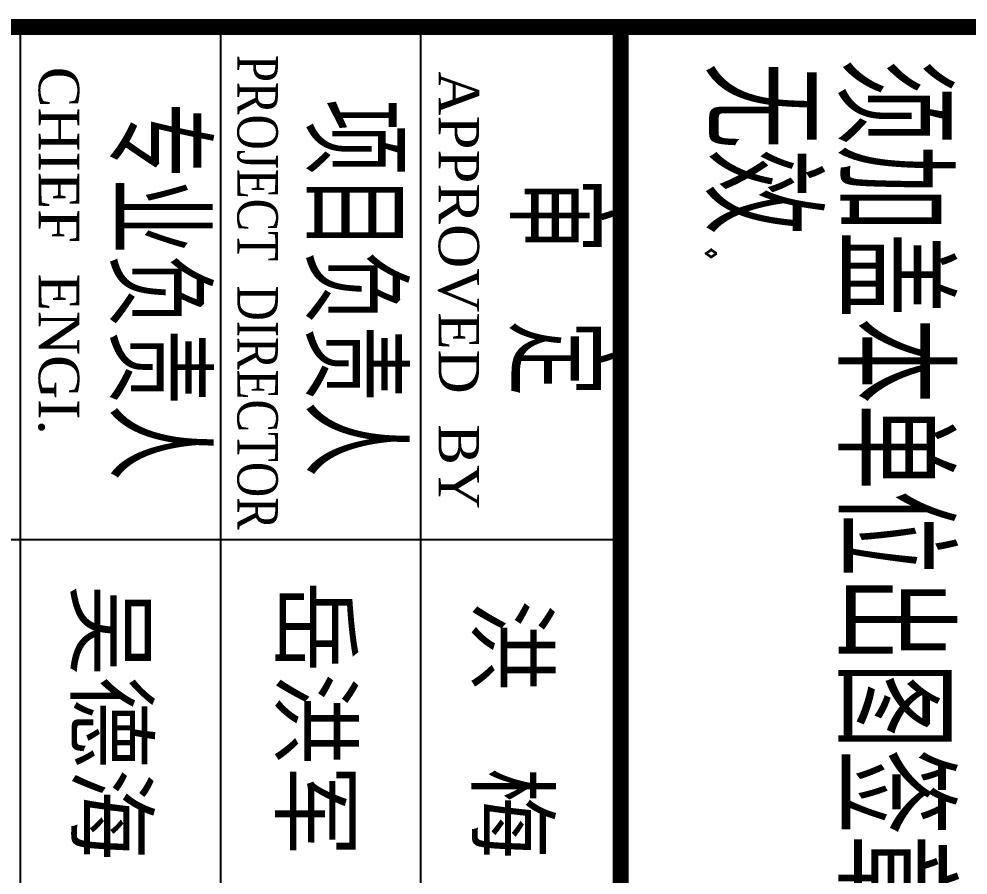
# Model space of a CAD drawing. Extents: x 14207793 to 14719554, y -1675802 to -1228715.
# Drawn here: x 14288983 to 14293207, y -1459948 to -1456137 of the extents above; entities that cross this region are included whole.
import ezdxf

# ---------------------------------------------------------------- set-up
doc = ezdxf.new("R2010")
doc.units = 0
doc.header["$LTSCALE"] = 500
doc.header["$MEASUREMENT"] = 0
doc.layers.get('0').update_dxf_attribs({"linetype": 'CONTINUOUS'})
doc.layers.add('PUB_TITLE', color=4, linetype='CONTINUOUS')
doc.styles.add('GHF', font='TIMES.TTF')
doc.styles.add('HZ', font='txt', dxfattribs={"width": 0.8, "bigfont": 'hztxt'})

msp = doc.modelspace()

# ---------------------------------------------------------------- linework, layer by layer
at = {"color": 4, "const_width": 71.27}
msp.add_lwpolyline([(14291661.7, -1462172.5), (14291661.7, -1456172.5), (14320405, -1456172.5), (14320405, -1462172.5)], close=True, dxfattribs=at)
at = {"layer": 'PUB_TITLE'}
for p, q in [((14288989.24, -1456172.5), (14288989.24, -1462172.5, -1200)), ((14289880.06, -1456172.5), (14289880.06, -1462172.5, -1200)), ((14290770.88, -1456172.5), (14290770.88, -1462172.5, -1200)), ((14291681.98, -1458455.9, -1200), (14284553.35, -1458455.9, -1200))]:
    msp.add_line(p, q, dxfattribs=at)
at = {"layer": 'PUB_TITLE', "const_width": 71.27}
msp.add_lwpolyline([(14291661.7, -1456172.5), (14291661.7, -1462172.5), (14284535.14, -1462172.5), (14284535.14, -1456172.5)], close=True, dxfattribs=at)

# ---------------------------------------------------------------- texts
at = {"color": 2, "width": 0.8}
for s, height, style, p in [('PROJECT  DIRECTOR', 180, 'GHF', (14289955.69, -1456296.38)), ('项目负责人', 420, 'HZ', (14290260.46, -1456495.28, -2400)), ('专业负责人', 420, 'HZ', (14289388.1, -1456510.65, -2400)), ('审 定', 420, 'HZ', (14291166.92, -1456844.15, -2400))]:
    msp.add_text(s, height=height, rotation=270, dxfattribs=dict(at, style=style)).set_placement(p)
at = {"color": 2, "style": 'GHF'}
for s, height, p in [('CHIEF  ENGI.', 180, (14289071.45, -1456349.62, -1200)), ('APPROVED  BY', 180, (14290851.4, -1456370.14)), ('岳洪军', 300, (14290154.77, -1458638.4, 3355.32)), ('吴德海', 300, (14289245, -1458655)), ('洪   梅', 300, (14291029.37, -1458720.94, 1554.42))]:
    msp.add_text(s, height=height, rotation=270, dxfattribs=at).set_placement(p)
at = {"layer": 'PUB_TITLE', "style": 'HZ', "width": 0.8}
for s, p in [('须加盖本单位出图签章,否则一律', (14292629.46, -1456315, 2288.68)), ('无效.', (14292041.46, -1456330.43, 2288.68))]:
    msp.add_text(s, height=480, rotation=270, dxfattribs=at).set_placement(p)

doc.saveas('drawing.dxf')
